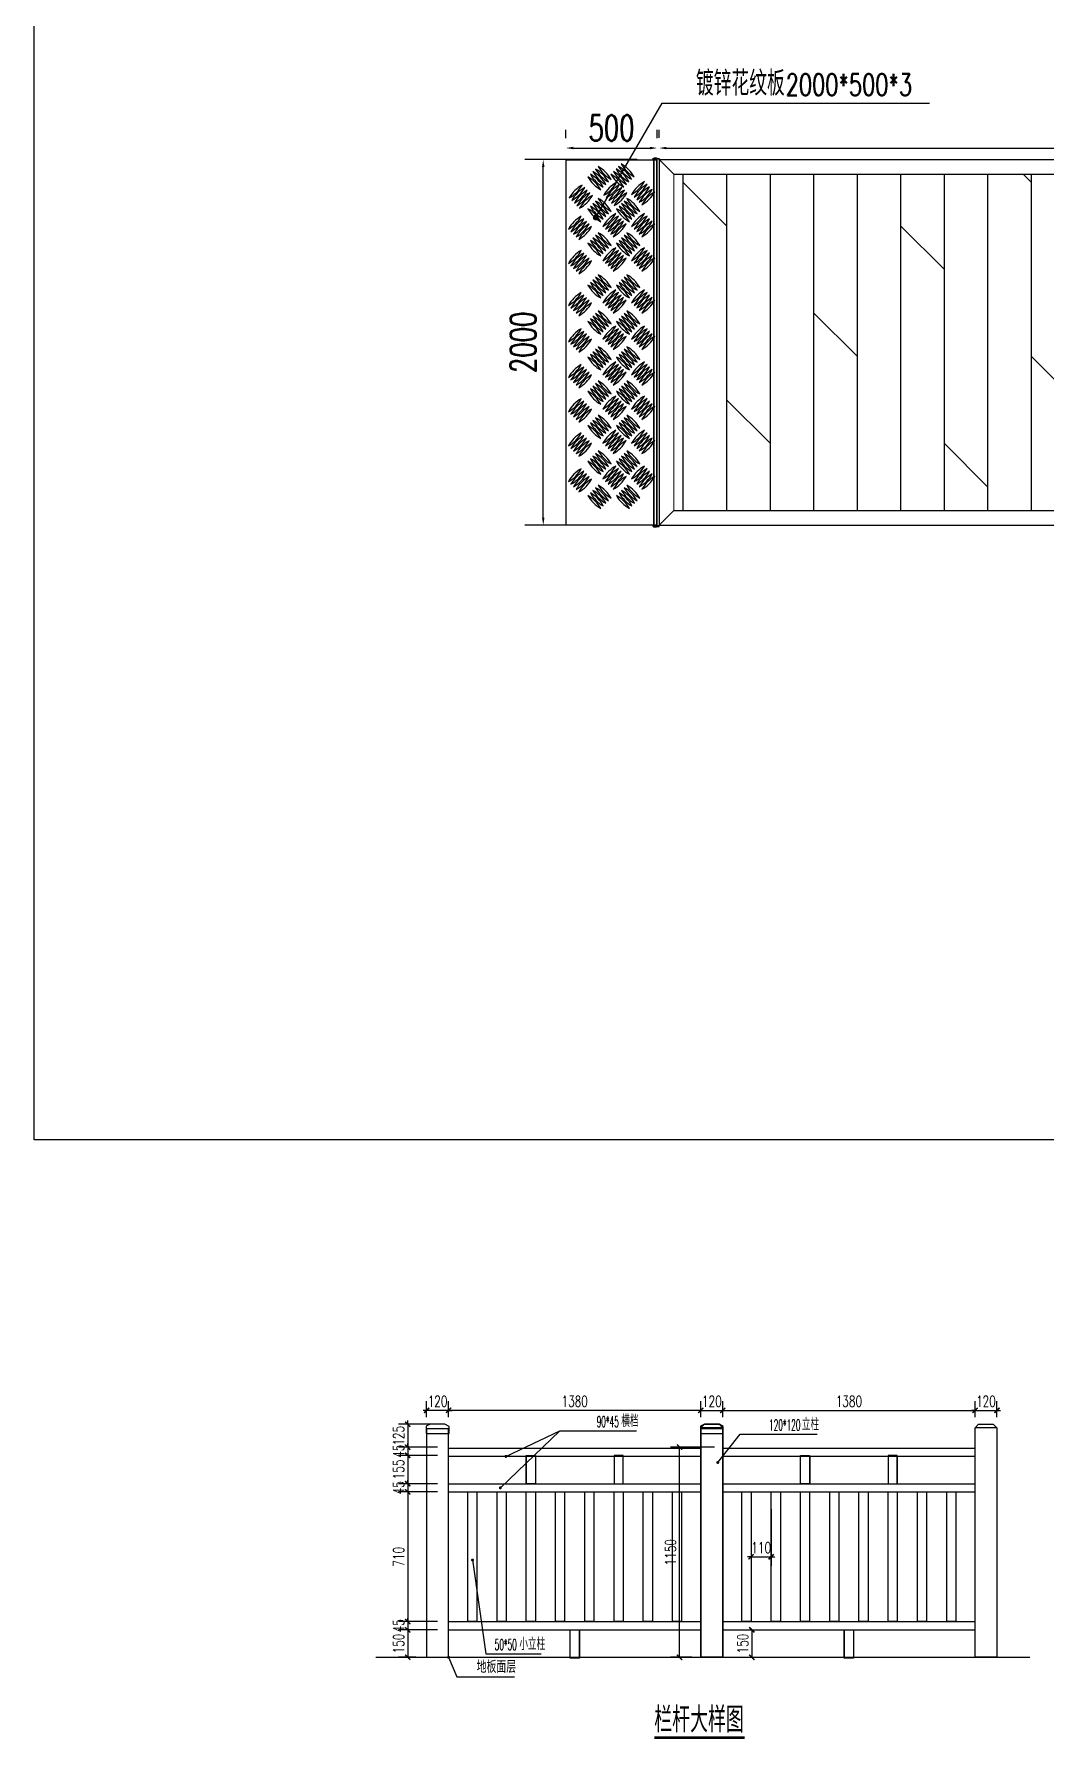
# Model space of a CAD drawing. Header units: millimetres. Extents: x -1003406 to 3312184, y 81337 to 716393.
# Drawn here: x 1114456 to 1119992, y 430591 to 439920 of the extents above; entities that cross this region are included whole.
import ezdxf

# ---------------------------------------------------------------- set-up
doc = ezdxf.new("R2010")
doc.units = ezdxf.units.MM
doc.header["$LTSCALE"] = 10
doc.linetypes.add('DASHED2', pattern=[0.375, 0.25, -0.125])
doc.layers.get('0').update_dxf_attribs({"linetype": 'CONTINUOUS'})
doc.layers.get('Defpoints').update_dxf_attribs({"linetype": 'CONTINUOUS'})
for name, color, linetype in [('DIM_LEAD', 3, 'CONTINUOUS'), ('DIM_SYMB', 3, 'CONTINUOUS'), ('PUB_DIM', 3, 'CONTINUOUS'), ('PUB_TEXT', 7, 'CONTINUOUS'), ('木地板', 32, 'CONTINUOUS'), ('栏杆', 4, 'CONTINUOUS'), ('铝架', 3, 'CONTINUOUS')]:
    doc.layers.add(name, color=color, linetype=linetype)
doc.styles.add('_TCH_DIM', font='SIMPLEX', dxfattribs={"bigfont": 'GBCBIG'})
doc.styles.add('_TCH_DIM_T3', font='SIMPLEX', dxfattribs={"width": 0.705882, "bigfont": 'GBCBIG'})
doc.styles.add('STANDARD_T3', font='simplex.shx', dxfattribs={"width": 0.7, "bigfont": 'gbcbig.shx'})
doc.styles.add('TSSD_Dimension', font='Tssdeng.shx', dxfattribs={"width": 0.7, "bigfont": 'hztxt.shx'})
doc.dimstyles.new('_T&20', dxfattribs={"dimtxt": 59.5, "dimasz": 20, "dimexe": 50, "dimexo": 60, "dimgap": 20, "dimtad": 1, "dimdec": 0, "dimzin": 0, "dimdsep": 46, "dimtxsty": '_TCH_DIM_T3', "dimblk": 'ARCHTICK', "dimcen": 0.09, "dimclrt": 7, "dimazin": 2, "dimtfac": 1, "dimtdec": 0, "dimtix": 1, "dimtmove": 2, "dimatfit": 3, "dimfxl": 1, "dimtolj": 1, "dimtzin": 0, "dimarcsym": 0})
doc.dimstyles.new('W&&40', dxfattribs={"dimtxt": 140, "dimasz": 40, "dimexe": 100, "dimexo": 120, "dimgap": 40, "dimtad": 1, "dimdec": 0, "dimzin": 0, "dimdsep": 46, "dimtxsty": 'STANDARD_T3', "dimcen": 0.09, "dimclrd": 1, "dimclre": 1, "dimclrt": 7, "dimazin": 2, "dimtfac": 1, "dimtdec": 0, "dimtix": 1, "dimtmove": 2, "dimatfit": 3, "dimfxl": 100, "dimtolj": 1, "dimtzin": 0, "dimarcsym": 0})

# ---------------------------------------------------------------- blocks, each defined once
blk = doc.blocks.new('*U24')
for centre, start, end in [((175.1, 0), 164.06078, 195.93922), ((-175.1, 0), 344.06078, 15.93922)]:
    blk.add_arc(centre, 182.1, start, end)
blk = doc.blocks.new('*U25')
at = {"color": 0, "linetype": 'ByBlock', "lineweight": -2}
for p in [(0, 0), (20, 0), (40, 0), (60, 0), (80, 0)]:
    blk.add_blockref('*U24', p, dxfattribs=at)
blk = doc.blocks.new('*U26')
for centre, start, end in [((175.1, 0), 164.06078, 195.93922), ((-175.1, 0), 344.06078, 15.93922)]:
    blk.add_arc(centre, 182.1, start, end)
blk = doc.blocks.new('*U27')
at = {"color": 0, "linetype": 'ByBlock', "lineweight": -2}
for p in [(0, 0), (20, 0), (40, 0), (60, 0), (80, 0)]:
    blk.add_blockref('*U26', p, dxfattribs=at)
blk = doc.blocks.new('*U28')
for centre, start, end in [((175.1, 0), 164.06078, 195.93922), ((-175.1, 0), 344.06078, 15.93922)]:
    blk.add_arc(centre, 182.1, start, end)
blk = doc.blocks.new('*U29')
at = {"color": 0, "linetype": 'ByBlock', "lineweight": -2}
for p in [(0, 0), (20, 0), (40, 0), (60, 0), (80, 0)]:
    blk.add_blockref('*U28', p, dxfattribs=at)
blk = doc.blocks.new('*U30')
for centre, start, end in [((175.1, 0), 164.06078, 195.93922), ((-175.1, 0), 344.06078, 15.93922)]:
    blk.add_arc(centre, 182.1, start, end)
blk = doc.blocks.new('*U31')
at = {"color": 0, "linetype": 'ByBlock', "lineweight": -2}
for p in [(0, 0), (20, 0), (40, 0), (60, 0), (80, 0)]:
    blk.add_blockref('*U30', p, dxfattribs=at)
blk = doc.blocks.new('*D128')
at = {"color": 1, "lineweight": -2, "transparency": 16777216}
for p, q in [((1117755.7, 439233.1), (1117141.9, 439233.1)), ((1117241.9, 437273.1), (1117241.9, 439193.1)), ((1117755.7, 437233.1), (1117141.9, 437233.1))]:
    blk.add_line(p, q, dxfattribs=at)
at = {"color": 1, "transparency": 16777216}
for points in [[(1117235.2, 439193.1), (1117248.6, 439193.1), (1117241.9, 439233.1)], [(1117235.2, 437273.1), (1117248.6, 437273.1), (1117241.9, 437233.1)]]:
    blk.add_solid(points, dxfattribs=at)
at = {"layer": 'Defpoints', "color": 0, "transparency": 16777216}
for p in [(1117241.9, 439233.1), (1117875.7, 439233.1), (1117875.7, 437233.1)]:
    blk.add_point(p, dxfattribs=at)
at = {"color": 7, "transparency": 16777216, "insert": (1117131.9, 438233.1), "char_height": 140, "attachment_point": 5, "rotation": 90, "style": 'STANDARD_T3'}
blk.add_mtext('\\A1;2000', dxfattribs=at)
blk = doc.blocks.new('*U33')
at = {"color": 8, "linetype": 'Continuous'}
for p, q in [((-1.3, 2.4), (-2.7, 1.2)), ((0, 1.9), (0, -1.9)), ((-1.3, -2.4), (-2.7, -1.2))]:
    blk.add_line(p, q, dxfattribs=at)
at = {"color": 7, "linetype": 'Continuous'}
for p, q in [((24, 1.9), (0, 1.9)), ((0, 0), (25.6, 0)), ((24, 1.9), (24, 0)), ((25.6, -1.9), (25.6, 0)), ((0, -1.9), (25.6, -1.9))]:
    blk.add_line(p, q, dxfattribs=at)
for centre, radius, start, end in [((-4.1, 0), 3.7, 41.31782, 318.68218), ((-4.1, 0), 1.85, 41.31782, 318.68218), ((0, 3.6), 3.59, 221.31782, 270), ((0, -3.6), 3.59, 90, 138.68218), ((0, 3.6), 1.74, 221.31782, 270), ((0, -3.6), 1.74, 90, 138.68218)]:
    blk.add_arc(centre, radius, start, end, dxfattribs=at)
blk = doc.blocks.new('*D88')
at = {"color": 1, "lineweight": -2, "transparency": 16777216}
for p, q in [((1117365.7, 439350.1), (1117365.7, 439396.4)), ((1117865.7, 439350.1), (1117865.7, 439396.4)), ((1117405.7, 439296.4), (1117825.7, 439296.4))]:
    blk.add_line(p, q, dxfattribs=at)
at = {"color": 1, "transparency": 16777216}
for points in [[(1117405.7, 439303.1), (1117405.7, 439289.7), (1117365.7, 439296.4)], [(1117825.7, 439303.1), (1117825.7, 439289.7), (1117865.7, 439296.4)]]:
    blk.add_solid(points, dxfattribs=at)
at = {"layer": 'Defpoints', "color": 0, "transparency": 16777216}
for p in [(1117365.7, 439230.1), (1117865.7, 439296.4), (1117865.7, 439230.1)]:
    blk.add_point(p, dxfattribs=at)
at = {"color": 7, "transparency": 16777216, "insert": (1117615.7, 439406.4), "char_height": 140, "attachment_point": 5, "style": 'STANDARD_T3'}
blk.add_mtext('\\A1;500', dxfattribs=at)
blk = doc.blocks.new('*D124')
at = {"color": 1, "lineweight": -2, "transparency": 16777216}
for p, q in [((1117875.7, 439353.1), (1117875.7, 439396.4)), ((1123875.7, 439353.1), (1123875.7, 439396.4)), ((1117915.7, 439296.4), (1123835.7, 439296.4))]:
    blk.add_line(p, q, dxfattribs=at)
at = {"color": 1, "transparency": 16777216}
for points in [[(1117915.7, 439303.1), (1117915.7, 439289.7), (1117875.7, 439296.4)], [(1123835.7, 439303.1), (1123835.7, 439289.7), (1123875.7, 439296.4)]]:
    blk.add_solid(points, dxfattribs=at)
at = {"layer": 'Defpoints', "color": 0, "transparency": 16777216}
for p in [(1117875.7, 439233.1), (1123875.7, 439296.4), (1123875.7, 439233.1)]:
    blk.add_point(p, dxfattribs=at)
at = {"color": 7, "transparency": 16777216, "insert": (1120875.7, 439406.4), "char_height": 140, "attachment_point": 5, "style": 'STANDARD_T3'}
blk.add_mtext('\\A1;6000', dxfattribs=at)
blk = doc.blocks.new('_ArchTick')
at = {"color": 0, "const_width": 0.4}
blk.add_lwpolyline([(-0.71, -0.71), (0.71, 0.71)], dxfattribs=at)
blk = doc.blocks.new('*D153')
at = {"layer": 'Defpoints', "color": 0, "transparency": 16777216}
for p in [(1118224.1, 431187.1), (1118214.1, 431037.1), (1118383.4, 431037.1)]:
    blk.add_point(p, dxfattribs=at)
at = {"layer": '铝架', "color": 0, "lineweight": -2, "transparency": 16777216}
for p, q in [((1118284.1, 431187.1), (1118433.4, 431187.1)), ((1118383.4, 431187.1), (1118383.4, 431037.1)), ((1118274.1, 431037.1), (1118433.4, 431037.1))]:
    blk.add_line(p, q, dxfattribs=at)
at = {"layer": '铝架', "color": 0, "lineweight": -2, "transparency": 16777216, "xscale": 20, "yscale": 20, "zscale": 20}
for p, rotation in [((1118383.4, 431187.1), 90), ((1118383.4, 431037.1), 270)]:
    blk.add_blockref('_ArchTick', p, dxfattribs=dict(at, rotation=rotation))
at = {"layer": '铝架', "color": 7, "transparency": 16777216, "insert": (1118333.7, 431112.1), "char_height": 59.5, "attachment_point": 5, "rotation": 90, "style": '_TCH_DIM_T3'}
blk.add_mtext('\\A1;150', dxfattribs=at)
blk = doc.blocks.new('*D139')
at = {"layer": 'Defpoints', "color": 0, "linetype": 'Continuous', "transparency": 16777216}
for p in [(1117987.6, 432187.1), (1118239.1, 432187.1), (1118114.1, 431037.1)]:
    blk.add_point(p, dxfattribs=at)
at = {"layer": 'PUB_DIM', "color": 0, "linetype": 'Continuous', "lineweight": -2, "transparency": 16777216}
for p, q in [((1118179.1, 432187.1), (1117937.6, 432187.1)), ((1117987.6, 431037.1), (1117987.6, 432187.1)), ((1118054.1, 431037.1), (1117937.6, 431037.1))]:
    blk.add_line(p, q, dxfattribs=at)
at = {"layer": 'PUB_DIM', "color": 0, "linetype": 'Continuous', "lineweight": -2, "transparency": 16777216, "xscale": 20, "yscale": 20, "zscale": 20}
for p, rotation in [((1117987.6, 432187.1), 90), ((1117987.6, 431037.1), 270)]:
    blk.add_blockref('_ArchTick', p, dxfattribs=dict(at, rotation=rotation))
at = {"layer": 'PUB_DIM', "color": 7, "linetype": 'Continuous', "transparency": 16777216, "insert": (1117937.9, 431612.1), "char_height": 59.5, "attachment_point": 5, "rotation": 90, "style": '_TCH_DIM_T3'}
blk.add_mtext('\\A1;1150', dxfattribs=at)
blk = doc.blocks.new('*D140')
at = {"layer": 'Defpoints', "color": 0, "transparency": 16777216}
for p in [(1118379.1, 431907.1), (1118489.1, 431907.1), (1118489.1, 431587.1)]:
    blk.add_point(p, dxfattribs=at)
at = {"layer": '铝架', "color": 0, "lineweight": -2, "transparency": 16777216}
for p, q in [((1118379.1, 431847.1), (1118379.1, 431537.1)), ((1118489.1, 431847.1), (1118489.1, 431537.1)), ((1118379.1, 431587.1), (1118359.1, 431587.1)), ((1118379.1, 431587.1), (1118489.1, 431587.1)), ((1118489.1, 431587.1), (1118509.1, 431587.1))]:
    blk.add_line(p, q, dxfattribs=at)
at = {"layer": '铝架', "color": 0, "lineweight": -2, "transparency": 16777216, "xscale": 20, "yscale": 20, "zscale": 20}
blk.add_blockref('_ArchTick', (1118379.1, 431587.1), dxfattribs=at)
at = {"layer": '铝架', "color": 0, "lineweight": -2, "transparency": 16777216, "xscale": 20, "yscale": 20, "zscale": 20, "rotation": 180}
blk.add_blockref('_ArchTick', (1118489.1, 431587.1), dxfattribs=at)
at = {"layer": '铝架', "color": 7, "transparency": 16777216, "insert": (1118434.1, 431636.9), "char_height": 59.5, "attachment_point": 5, "style": '_TCH_DIM_T3'}
blk.add_mtext('\\A1;110', dxfattribs=at)
blk = doc.blocks.new('*D141')
at = {"layer": 'Defpoints', "color": 0, "transparency": 16777216}
for p in [(1118224.1, 432388.4), (1118104.1, 432292.1), (1118224.1, 432292.1)]:
    blk.add_point(p, dxfattribs=at)
at = {"layer": 'PUB_DIM', "color": 0, "lineweight": -2, "transparency": 16777216}
for p, q in [((1118104.1, 432352.1), (1118104.1, 432438.4)), ((1118224.1, 432352.1), (1118224.1, 432438.4)), ((1118104.1, 432388.4), (1118084.1, 432388.4)), ((1118104.1, 432388.4), (1118224.1, 432388.4)), ((1118224.1, 432388.4), (1118244.1, 432388.4))]:
    blk.add_line(p, q, dxfattribs=at)
at = {"layer": 'PUB_DIM', "color": 0, "lineweight": -2, "transparency": 16777216, "xscale": 20, "yscale": 20, "zscale": 20}
blk.add_blockref('_ArchTick', (1118104.1, 432388.4), dxfattribs=at)
at = {"layer": 'PUB_DIM', "color": 0, "lineweight": -2, "transparency": 16777216, "xscale": 20, "yscale": 20, "zscale": 20, "rotation": 180}
blk.add_blockref('_ArchTick', (1118224.1, 432388.4), dxfattribs=at)
at = {"layer": 'PUB_DIM', "color": 7, "transparency": 16777216, "insert": (1118164.1, 432438.1), "char_height": 59.5, "attachment_point": 5, "style": '_TCH_DIM_T3'}
blk.add_mtext('\\A1;120', dxfattribs=at)
blk = doc.blocks.new('*D142')
at = {"layer": 'Defpoints', "color": 0, "transparency": 16777216}
for p in [(1119604.1, 432388.4), (1118224.1, 432292.1), (1119604.1, 432292.1)]:
    blk.add_point(p, dxfattribs=at)
at = {"layer": 'PUB_DIM', "color": 0, "lineweight": -2, "transparency": 16777216}
for p, q in [((1118224.1, 432352.1), (1118224.1, 432438.4)), ((1119604.1, 432352.1), (1119604.1, 432438.4)), ((1118224.1, 432388.4), (1119604.1, 432388.4))]:
    blk.add_line(p, q, dxfattribs=at)
at = {"layer": 'PUB_DIM', "color": 0, "lineweight": -2, "transparency": 16777216, "xscale": 20, "yscale": 20, "zscale": 20, "rotation": 180}
blk.add_blockref('_ArchTick', (1118224.1, 432388.4), dxfattribs=at)
at = {"layer": 'PUB_DIM', "color": 0, "lineweight": -2, "transparency": 16777216, "xscale": 20, "yscale": 20, "zscale": 20}
blk.add_blockref('_ArchTick', (1119604.1, 432388.4), dxfattribs=at)
at = {"layer": 'PUB_DIM', "color": 7, "transparency": 16777216, "insert": (1118914.1, 432438.1), "char_height": 59.5, "attachment_point": 5, "style": '_TCH_DIM_T3'}
blk.add_mtext('\\A1;1380', dxfattribs=at)
blk = doc.blocks.new('*D143')
at = {"layer": 'Defpoints', "color": 0, "transparency": 16777216}
for p in [(1119724.1, 432388.4), (1119604.1, 432292.1), (1119724.1, 432292.1)]:
    blk.add_point(p, dxfattribs=at)
at = {"layer": 'PUB_DIM', "color": 0, "lineweight": -2, "transparency": 16777216}
for p, q in [((1119604.1, 432352.1), (1119604.1, 432438.4)), ((1119724.1, 432352.1), (1119724.1, 432438.4)), ((1119604.1, 432388.4), (1119584.1, 432388.4)), ((1119604.1, 432388.4), (1119724.1, 432388.4)), ((1119724.1, 432388.4), (1119744.1, 432388.4))]:
    blk.add_line(p, q, dxfattribs=at)
at = {"layer": 'PUB_DIM', "color": 0, "lineweight": -2, "transparency": 16777216, "xscale": 20, "yscale": 20, "zscale": 20}
blk.add_blockref('_ArchTick', (1119604.1, 432388.4), dxfattribs=at)
at = {"layer": 'PUB_DIM', "color": 0, "lineweight": -2, "transparency": 16777216, "xscale": 20, "yscale": 20, "zscale": 20, "rotation": 180}
blk.add_blockref('_ArchTick', (1119724.1, 432388.4), dxfattribs=at)
at = {"layer": 'PUB_DIM', "color": 7, "transparency": 16777216, "insert": (1119664.1, 432438.1), "char_height": 59.5, "attachment_point": 5, "style": '_TCH_DIM_T3'}
blk.add_mtext('\\A1;120', dxfattribs=at)
blk = doc.blocks.new('栏杆大样')
at = {"color": 0}
blk.add_lwpolyline([(-62.5, 1225.2), (62.5, 1225.2), (62.5, 1263.1), (40, 1275.2), (-40, 1275.2), (-40, 1275.2), (-62.5, 1264.1)], close=True, dxfattribs=at)
at = {"layer": '栏杆'}
blk.add_line((1560, 1255), (1440, 1255), dxfattribs=at)
for points in [[(-60, 0), (60, 0), (60, 1250), (60, 1250), (40, 1250), (-40, 1250), (-60, 1249.9), (-60, 1249.9)], [(1560, 0), (1440, 0), (1440, 1255), (1440, 1255), (1460, 1275), (1540, 1275), (1560, 1255), (1560, 1255)], [(485.5, 1100), (535.5, 1100), (535.5, 950), (485.5, 950)], [(1015.5, 1100), (965.5, 1100), (965.5, 950), (1015.5, 950)], [(165, 905), (215, 905), (215, 195), (165, 195)], [(325, 905), (375, 905), (375, 195), (325, 195)], [(485, 905), (535, 905), (535, 195), (485, 195)], [(645, 905), (695, 905), (695, 195), (645, 195)], [(805, 905), (855, 905), (855, 195), (805, 195)], [(965, 905), (1015, 905), (1015, 195), (965, 195)], [(1125, 905), (1175, 905), (1175, 195), (1125, 195)], [(1285, 905), (1335, 905), (1335, 195), (1285, 195)], [(725.5, 150), (775.5, 150), (775.5, -5), (725.5, -5)]]:
    blk.add_lwpolyline(points, close=True, dxfattribs=at)
at = {"layer": '栏杆', "linetype": 'ByBlock'}
for points in [[(60, 1145), (1440, 1145)], [(60, 1100), (1440, 1100)], [(60, 950), (1440, 950)], [(60, 905), (1440, 905)], [(60, 195), (1440, 195)], [(60, 150), (1440, 150)]]:
    blk.add_lwpolyline(points, dxfattribs=at)
blk = doc.blocks.new('*D144')
at = {"layer": 'Defpoints', "color": 0, "transparency": 16777216}
for p in [(1116724.1, 432388.4), (1116724.1, 432292.1), (1118104.1, 432292.1)]:
    blk.add_point(p, dxfattribs=at)
at = {"layer": 'PUB_DIM', "color": 0, "lineweight": -2, "transparency": 16777216}
for p, q in [((1116724.1, 432352.1), (1116724.1, 432438.4)), ((1118104.1, 432352.1), (1118104.1, 432438.4)), ((1118104.1, 432388.4), (1116724.1, 432388.4))]:
    blk.add_line(p, q, dxfattribs=at)
at = {"layer": 'PUB_DIM', "color": 0, "lineweight": -2, "transparency": 16777216, "xscale": 20, "yscale": 20, "zscale": 20, "rotation": 180}
blk.add_blockref('_ArchTick', (1116724.1, 432388.4), dxfattribs=at)
at = {"layer": 'PUB_DIM', "color": 0, "lineweight": -2, "transparency": 16777216, "xscale": 20, "yscale": 20, "zscale": 20}
blk.add_blockref('_ArchTick', (1118104.1, 432388.4), dxfattribs=at)
at = {"layer": 'PUB_DIM', "color": 7, "transparency": 16777216, "insert": (1117414.1, 432438.1), "char_height": 59.5, "attachment_point": 5, "style": '_TCH_DIM_T3'}
blk.add_mtext('\\A1;1380', dxfattribs=at)
blk = doc.blocks.new('*D145')
at = {"layer": 'Defpoints', "color": 0, "transparency": 16777216}
for p in [(1116604.1, 432388.4), (1116604.1, 432292.1), (1116724.1, 432292.1)]:
    blk.add_point(p, dxfattribs=at)
at = {"layer": 'PUB_DIM', "color": 0, "lineweight": -2, "transparency": 16777216}
for p, q in [((1116604.1, 432352.1), (1116604.1, 432438.4)), ((1116724.1, 432352.1), (1116724.1, 432438.4)), ((1116604.1, 432388.4), (1116584.1, 432388.4)), ((1116724.1, 432388.4), (1116604.1, 432388.4)), ((1116724.1, 432388.4), (1116744.1, 432388.4))]:
    blk.add_line(p, q, dxfattribs=at)
at = {"layer": 'PUB_DIM', "color": 0, "lineweight": -2, "transparency": 16777216, "xscale": 20, "yscale": 20, "zscale": 20}
blk.add_blockref('_ArchTick', (1116604.1, 432388.4), dxfattribs=at)
at = {"layer": 'PUB_DIM', "color": 0, "lineweight": -2, "transparency": 16777216, "xscale": 20, "yscale": 20, "zscale": 20, "rotation": 180}
blk.add_blockref('_ArchTick', (1116724.1, 432388.4), dxfattribs=at)
at = {"layer": 'PUB_DIM', "color": 7, "transparency": 16777216, "insert": (1116664.1, 432438.1), "char_height": 59.5, "attachment_point": 5, "style": '_TCH_DIM_T3'}
blk.add_mtext('\\A1;120', dxfattribs=at)
blk = doc.blocks.new('*D146')
at = {"layer": 'Defpoints', "color": 0, "linetype": 'Continuous', "transparency": 16777216}
for p in [(1116704.1, 432312.1), (1116500.4, 432187.1), (1116724.1, 432187.1)]:
    blk.add_point(p, dxfattribs=at)
at = {"layer": 'PUB_DIM', "color": 0, "linetype": 'Continuous', "lineweight": -2, "transparency": 16777216}
for p, q in [((1116500.4, 432312.1), (1116500.4, 432332.1)), ((1116644.1, 432312.1), (1116450.4, 432312.1)), ((1116500.4, 432312.1), (1116500.4, 432187.1)), ((1116664.1, 432187.1), (1116450.4, 432187.1)), ((1116500.4, 432187.1), (1116500.4, 432167.1))]:
    blk.add_line(p, q, dxfattribs=at)
at = {"layer": 'PUB_DIM', "color": 0, "linetype": 'Continuous', "lineweight": -2, "transparency": 16777216, "xscale": 20, "yscale": 20, "zscale": 20}
for p, rotation in [((1116500.4, 432312.1), 270), ((1116500.4, 432187.1), 90)]:
    blk.add_blockref('_ArchTick', p, dxfattribs=dict(at, rotation=rotation))
at = {"layer": 'PUB_DIM', "color": 7, "linetype": 'Continuous', "transparency": 16777216, "insert": (1116450.7, 432249.6), "char_height": 59.5, "attachment_point": 5, "rotation": 90, "style": '_TCH_DIM_T3'}
blk.add_mtext('\\A1;125', dxfattribs=at)
blk = doc.blocks.new('*D147')
at = {"layer": 'Defpoints', "color": 0, "linetype": 'Continuous', "transparency": 16777216}
for p in [(1116500.4, 432142.1), (1116724.1, 432187.1), (1116724.1, 432142.1)]:
    blk.add_point(p, dxfattribs=at)
at = {"layer": 'PUB_DIM', "color": 0, "linetype": 'Continuous', "lineweight": -2, "transparency": 16777216}
for p, q in [((1116664.1, 432187.1), (1116450.4, 432187.1)), ((1116664.1, 432142.1), (1116450.4, 432142.1)), ((1116500.4, 432187.1), (1116500.4, 432207.1)), ((1116500.4, 432187.1), (1116500.4, 432142.1)), ((1116500.4, 432142.1), (1116500.4, 432122.1))]:
    blk.add_line(p, q, dxfattribs=at)
at = {"layer": 'PUB_DIM', "color": 0, "linetype": 'Continuous', "lineweight": -2, "transparency": 16777216, "xscale": 20, "yscale": 20, "zscale": 20}
for p, rotation in [((1116500.4, 432187.1), 270), ((1116500.4, 432142.1), 90)]:
    blk.add_blockref('_ArchTick', p, dxfattribs=dict(at, rotation=rotation))
at = {"layer": 'PUB_DIM', "color": 7, "linetype": 'Continuous', "transparency": 16777216, "insert": (1116450.7, 432164.6), "char_height": 59.5, "attachment_point": 5, "rotation": 90, "style": '_TCH_DIM_T3'}
blk.add_mtext('\\A1;45', dxfattribs=at)
blk = doc.blocks.new('*D148')
at = {"layer": 'Defpoints', "color": 0, "linetype": 'Continuous', "transparency": 16777216}
for p in [(1116724.1, 432142.1), (1116500.4, 431987.1), (1116724.1, 431987.1)]:
    blk.add_point(p, dxfattribs=at)
at = {"layer": 'PUB_DIM', "color": 0, "linetype": 'Continuous', "lineweight": -2, "transparency": 16777216}
for p, q in [((1116664.1, 432142.1), (1116450.4, 432142.1)), ((1116500.4, 432142.1), (1116500.4, 431987.1)), ((1116664.1, 431987.1), (1116450.4, 431987.1))]:
    blk.add_line(p, q, dxfattribs=at)
at = {"layer": 'PUB_DIM', "color": 0, "linetype": 'Continuous', "lineweight": -2, "transparency": 16777216, "xscale": 20, "yscale": 20, "zscale": 20}
for p, rotation in [((1116500.4, 432142.1), 90), ((1116500.4, 431987.1), 270)]:
    blk.add_blockref('_ArchTick', p, dxfattribs=dict(at, rotation=rotation))
at = {"layer": 'PUB_DIM', "color": 7, "linetype": 'Continuous', "transparency": 16777216, "insert": (1116450.7, 432064.6), "char_height": 59.5, "attachment_point": 5, "rotation": 90, "style": '_TCH_DIM_T3'}
blk.add_mtext('\\A1;155', dxfattribs=at)
blk = doc.blocks.new('*D149')
at = {"layer": 'Defpoints', "color": 0, "linetype": 'Continuous', "transparency": 16777216}
for p in [(1116724.1, 431987.1), (1116500.4, 431942.1), (1116724.1, 431942.1)]:
    blk.add_point(p, dxfattribs=at)
at = {"layer": 'PUB_DIM', "color": 0, "linetype": 'Continuous', "lineweight": -2, "transparency": 16777216}
for p, q in [((1116664.1, 431987.1), (1116450.4, 431987.1)), ((1116500.4, 431987.1), (1116500.4, 432007.1)), ((1116500.4, 431987.1), (1116500.4, 431942.1)), ((1116664.1, 431942.1), (1116450.4, 431942.1)), ((1116500.4, 431942.1), (1116500.4, 431922.1))]:
    blk.add_line(p, q, dxfattribs=at)
at = {"layer": 'PUB_DIM', "color": 0, "linetype": 'Continuous', "lineweight": -2, "transparency": 16777216, "xscale": 20, "yscale": 20, "zscale": 20}
for p, rotation in [((1116500.4, 431987.1), 270), ((1116500.4, 431942.1), 90)]:
    blk.add_blockref('_ArchTick', p, dxfattribs=dict(at, rotation=rotation))
at = {"layer": 'PUB_DIM', "color": 7, "linetype": 'Continuous', "transparency": 16777216, "insert": (1116450.7, 431964.6), "char_height": 59.5, "attachment_point": 5, "rotation": 90, "style": '_TCH_DIM_T3'}
blk.add_mtext('\\A1;45', dxfattribs=at)
blk = doc.blocks.new('*D150')
at = {"layer": 'Defpoints', "color": 0, "linetype": 'Continuous', "transparency": 16777216}
for p in [(1116724.1, 431942.1), (1116500.4, 431232.1), (1116724.1, 431232.1)]:
    blk.add_point(p, dxfattribs=at)
at = {"layer": 'PUB_DIM', "color": 0, "linetype": 'Continuous', "lineweight": -2, "transparency": 16777216}
for p, q in [((1116664.1, 431942.1), (1116450.4, 431942.1)), ((1116500.4, 431942.1), (1116500.4, 431232.1)), ((1116664.1, 431232.1), (1116450.4, 431232.1))]:
    blk.add_line(p, q, dxfattribs=at)
at = {"layer": 'PUB_DIM', "color": 0, "linetype": 'Continuous', "lineweight": -2, "transparency": 16777216, "xscale": 20, "yscale": 20, "zscale": 20}
for p, rotation in [((1116500.4, 431942.1), 90), ((1116500.4, 431232.1), 270)]:
    blk.add_blockref('_ArchTick', p, dxfattribs=dict(at, rotation=rotation))
at = {"layer": 'PUB_DIM', "color": 7, "linetype": 'Continuous', "transparency": 16777216, "insert": (1116450.7, 431587.1), "char_height": 59.5, "attachment_point": 5, "rotation": 90, "style": '_TCH_DIM_T3'}
blk.add_mtext('\\A1;710', dxfattribs=at)
blk = doc.blocks.new('*D151')
at = {"layer": 'Defpoints', "color": 0, "linetype": 'Continuous', "transparency": 16777216}
for p in [(1116724.1, 431232.1), (1116500.4, 431187.1), (1116724.1, 431187.1)]:
    blk.add_point(p, dxfattribs=at)
at = {"layer": 'PUB_DIM', "color": 0, "linetype": 'Continuous', "lineweight": -2, "transparency": 16777216}
for p, q in [((1116664.1, 431232.1), (1116450.4, 431232.1)), ((1116500.4, 431232.1), (1116500.4, 431252.1)), ((1116500.4, 431232.1), (1116500.4, 431187.1)), ((1116664.1, 431187.1), (1116450.4, 431187.1)), ((1116500.4, 431187.1), (1116500.4, 431167.1))]:
    blk.add_line(p, q, dxfattribs=at)
at = {"layer": 'PUB_DIM', "color": 0, "linetype": 'Continuous', "lineweight": -2, "transparency": 16777216, "xscale": 20, "yscale": 20, "zscale": 20}
for p, rotation in [((1116500.4, 431232.1), 270), ((1116500.4, 431187.1), 90)]:
    blk.add_blockref('_ArchTick', p, dxfattribs=dict(at, rotation=rotation))
at = {"layer": 'PUB_DIM', "color": 7, "linetype": 'Continuous', "transparency": 16777216, "insert": (1116450.7, 431209.6), "char_height": 59.5, "attachment_point": 5, "rotation": 90, "style": '_TCH_DIM_T3'}
blk.add_mtext('\\A1;45', dxfattribs=at)
blk = doc.blocks.new('*D152')
at = {"layer": 'Defpoints', "color": 0, "linetype": 'Continuous', "transparency": 16777216}
for p in [(1116724.1, 431187.1), (1116500.4, 431037.1), (1116604.1, 431037.1)]:
    blk.add_point(p, dxfattribs=at)
at = {"layer": 'PUB_DIM', "color": 0, "linetype": 'Continuous', "lineweight": -2, "transparency": 16777216}
for p, q in [((1116664.1, 431187.1), (1116450.4, 431187.1)), ((1116500.4, 431187.1), (1116500.4, 431037.1)), ((1116544.1, 431037.1), (1116450.4, 431037.1))]:
    blk.add_line(p, q, dxfattribs=at)
at = {"layer": 'PUB_DIM', "color": 0, "linetype": 'Continuous', "lineweight": -2, "transparency": 16777216, "xscale": 20, "yscale": 20, "zscale": 20}
for p, rotation in [((1116500.4, 431187.1), 90), ((1116500.4, 431037.1), 270)]:
    blk.add_blockref('_ArchTick', p, dxfattribs=dict(at, rotation=rotation))
at = {"layer": 'PUB_DIM', "color": 7, "linetype": 'Continuous', "transparency": 16777216, "insert": (1116450.7, 431112.1), "char_height": 59.5, "attachment_point": 5, "rotation": 90, "style": '_TCH_DIM_T3'}
blk.add_mtext('\\A1;150', dxfattribs=at)

msp = doc.modelspace()

# ---------------------------------------------------------------- hatches: boundary and pattern name
at = {"layer": '木地板', "ltscale": 500}
h = msp.add_hatch(dxfattribs=at)
h.set_pattern_fill('DOLMIT', color=256, scale=300, angle=90, style=0)
h.set_pattern_definition([(90, (943940.26, 330285.42), (-238.12262, 1e-14), []), (135, (943940.26, 330285.4), (-476.245, -476.245), [336.7564, -673.512])])
h.paths.add_polyline_path([(1123795.7, 437313.1), (1123795.7, 439153.1), (1117955.7, 439153.1), (1117955.7, 437313.1)])

# ---------------------------------------------------------------- linework, layer by layer
at = {"color": 3}
for p, q in [((1117875.7, 439233.1), (1123875.7, 439233.1)), ((1117875.7, 439233.1), (1117875.7, 437233.1)), ((1117875.7, 439233.1), (1117955.7, 439153.1)), ((1117955.7, 439153.1), (1123795.7, 439153.1)), ((1117875.7, 437233.1), (1117955.7, 437313.1)), ((1117955.7, 437313.1), (1123795.7, 437313.1)), ((1117875.7, 437233.1), (1123875.7, 437233.1))]:
    msp.add_line(p, q, dxfattribs=at)
at = {"color": 3, "lineweight": 5}
msp.add_line((1117955.7, 439153.1), (1117955.7, 437313.1), dxfattribs=at)
at = {"color": 2}
msp.add_lwpolyline([(1114456.5, 449200.6), (1134017, 449200.6), (1134017, 433868.1), (1114456.5, 433868.1)], close=True, dxfattribs=at)
msp.add_lwpolyline([(1117365.7, 437235.1), (1117865.7, 437235.1), (1117865.7, 439230.1), (1117365.7, 439230.1)], close=True)
at = {"linetype": 'DASHED2'}
msp.add_lwpolyline([(1117845.7, 437233.1), (1117865.7, 437233.1), (1117865.7, 439232.1), (1117845.7, 439232.1)], close=True, dxfattribs=at)
at = {"color": 4}
msp.add_lwpolyline([(1117861.7, 439242.1), (1117861.7, 437221.6), (1117849.7, 437221.6), (1117849.7, 439242.1)], close=True, dxfattribs=at)
at = {"layer": 'DIM_LEAD'}
for p, q in [((1117529.2, 438916.2), (1117891.7, 439541.2)), ((1117891.7, 439541.2), (1119354.7, 439541.2)), ((1117007.3, 431964.4), (1117332.1, 432275.8)), ((1117007.3, 431964.4), (1117332.1, 432275.8)), ((1117007.3, 431964.4), (1117332.1, 432275.8)), ((1117037.4, 432136.4), (1117332.1, 432275.8)), ((1117332.1, 432275.8), (1117752.4, 432275.8)), ((1118196.8, 432103.1), (1118320.1, 432257.6)), ((1118196.8, 432103.1), (1118320.1, 432257.6)), ((1118196.8, 432103.1), (1118320.1, 432257.6)), ((1118320.1, 432257.6), (1118740.3, 432257.6)), ((1116854.8, 431569.7), (1116927.6, 431055.7)), ((1116854.8, 431569.7), (1116927.6, 431055.7)), ((1116854.8, 431569.7), (1116927.6, 431055.7)), ((1116927.6, 431055.7), (1117230.5, 431055.7))]:
    msp.add_line(p, q, dxfattribs=at)
at = {"layer": 'DIM_LEAD', "color": 0}
for p, q in [((1116724.1, 431037.1), (1116769.2, 430930.9)), ((1116769.2, 430930.9), (1117085.5, 430930.9))]:
    msp.add_line(p, q, dxfattribs=at)
at = {"layer": 'DIM_LEAD'}
for points, const_width in [([(1117525.2, 438909.3, 1), (1117533.2, 438923.1, 1)], 16), ([(1117033.7, 432134.7, 1), (1117041, 432138.1, 1)], 8), ([(1118194.3, 432100, 1), (1118199.3, 432106.2, 1)], 8), ([(1118194.3, 432100, 1), (1118199.3, 432106.2, 1)], 8), ([(1118194.3, 432100, 1), (1118199.3, 432106.2, 1)], 8), ([(1117004.4, 431961.6, 1), (1117010.2, 431967.1, 1)], 8), ([(1117004.4, 431961.6, 1), (1117010.2, 431967.1, 1)], 8), ([(1117004.4, 431961.6, 1), (1117010.2, 431967.1, 1)], 8), ([(1116854.3, 431573.7, 1), (1116855.4, 431565.8, 1)], 8), ([(1116854.3, 431573.7, 1), (1116855.4, 431565.8, 1)], 8), ([(1116854.3, 431573.7, 1), (1116855.4, 431565.8, 1)], 8)]:
    msp.add_lwpolyline(points, format="xyb", close=True, dxfattribs=dict(at, const_width=const_width))
at = {"layer": 'DIM_LEAD', "color": 0, "const_width": 8}
msp.add_lwpolyline([(1116722.5, 431040.8, 1), (1116725.6, 431033.4, 1)], format="xyb", close=True, dxfattribs=at)
at = {"layer": 'DIM_SYMB', "const_width": 14}
msp.add_lwpolyline([(1117849.3, 430597.5), (1118344.1, 430597.5)], dxfattribs=at)
at = {"layer": '木地板', "ltscale": 500}
msp.add_line((1116326.6, 431037.1), (1119904.4, 431037.1), dxfattribs=at)
at = {"layer": '栏杆'}
for points in [[(1118104.1, 431037.1), (1118224.1, 431037.1), (1118224.1, 432292.1), (1118224.1, 432292.1), (1118204.1, 432312.1), (1118124.1, 432312.1), (1118104.1, 432292.1), (1118104.1, 432292.1)], [(1119724.1, 431037.1), (1119604.1, 431037.1), (1119604.1, 432292.1), (1119604.1, 432292.1), (1119624.1, 432312.1), (1119704.1, 432312.1), (1119724.1, 432292.1), (1119724.1, 432292.1)], [(1117149.1, 432142.1), (1117199.1, 432142.1), (1117199.1, 431987.1), (1117149.1, 431987.1)], [(1117679.1, 432142.1), (1117629.1, 432142.1), (1117629.1, 431987.1), (1117679.1, 431987.1)], [(1118649.1, 432142.1), (1118699.1, 432142.1), (1118699.1, 431987.1), (1118649.1, 431987.1)], [(1119179.1, 432142.1), (1119129.1, 432142.1), (1119129.1, 431987.1), (1119179.1, 431987.1)], [(1117389.1, 431187.1), (1117439.1, 431187.1), (1117439.1, 431032.1), (1117389.1, 431032.1)], [(1118889.1, 431187.1), (1118939.1, 431187.1), (1118939.1, 431032.1), (1118889.1, 431032.1)]]:
    msp.add_lwpolyline(points, close=True, dxfattribs=at)
at = {"layer": '栏杆', "linetype": 'ByBlock'}
msp.add_lwpolyline([(1118224.1, 431187.1), (1119604.1, 431187.1)], dxfattribs=at)

# ---------------------------------------------------------------- block references
at = {"xscale": -1, "rotation": 180}
msp.add_blockref('*U33', (1117849.7, 439236.5), dxfattribs=at)
for name, p, rotation in [('*U27', (1117521.1, 439103.6), 44.99999999962338), ('*U29', (1117647.4, 439118.2), 44.99999999962338), ('*U31', (1117475.7, 439002.1), 135.0000000003765), ('*U31', (1117664.7, 439016.7), 135.0000000003765), ('*U25', (1117817.1, 439020.9), 135.0000000003765), ('*U27', (1117521.1, 438928.7), 44.99999999962338), ('*U29', (1117677.8, 438928.7), 44.99999999962338), ('*U31', (1117471.4, 438831.4), 135.0000000003765), ('*U31', (1117660.4, 438846), 135.0000000003765), ('*U25', (1117817.1, 438846), 135.0000000003765), ('*U27', (1117521.1, 438741.3), 44.99999999962338), ('*U29', (1117677.8, 438741.3), 44.99999999962338), ('*U31', (1117471.4, 438644), 135.0000000003765), ('*U31', (1117660.4, 438658.6), 135.0000000003765), ('*U25', (1117817.1, 438658.6), 135.0000000003765), ('*U27', (1117521.1, 438511.2), 44.99999999962338), ('*U29', (1117677.8, 438511.2), 44.99999999962338), ('*U31', (1117471.4, 438413.9), 135.0000000003765), ('*U31', (1117660.4, 438428.5), 135.0000000003765), ('*U25', (1117817.1, 438428.5), 135.0000000003765), ('*U27', (1117521.1, 438312.7), 44.99999999962338), ('*U29', (1117677.8, 438312.7), 44.99999999962338), ('*U31', (1117471.4, 438215.4), 135.0000000003765), ('*U31', (1117660.4, 438229.9), 135.0000000003765), ('*U25', (1117817.1, 438229.9), 135.0000000003765), ('*U27', (1117521.1, 438117.3), 44.99999999962338), ('*U29', (1117677.8, 438117.3), 44.99999999962338), ('*U31', (1117471.4, 438020), 135.0000000003765), ('*U31', (1117660.4, 438034.6), 135.0000000003765), ('*U25', (1117817.1, 438034.6), 135.0000000003765), ('*U27', (1117521.1, 437929.8), 44.99999999962338), ('*U29', (1117677.8, 437929.8), 44.99999999962338), ('*U31', (1117471.4, 437832.5), 135.0000000003765), ('*U31', (1117660.4, 437847.1), 135.0000000003765), ('*U25', (1117817.1, 437847.1), 135.0000000003765), ('*U27', (1117521.1, 437742.4), 44.99999999962338), ('*U29', (1117677.8, 437742.4), 44.99999999962338), ('*U31', (1117471.4, 437645.1), 135.0000000003765), ('*U31', (1117660.4, 437659.7), 135.0000000003765), ('*U25', (1117817.1, 437659.7), 135.0000000003765), ('*U27', (1117521.1, 437546.8), 44.99999999962311), ('*U29', (1117677.8, 437546.8), 44.99999999962311), ('*U31', (1117660.4, 437464.1), 135.0000000003769), ('*U25', (1117817.1, 437464.1), 135.0000000003769), ('*U31', (1117471.4, 437449.5), 135.0000000003769), ('*U27', (1117521.1, 437359.4), 44.99999999962311), ('*U29', (1117677.8, 437359.4), 44.99999999962311)]:
    msp.add_blockref(name, p, dxfattribs=dict(rotation=rotation))
msp.add_blockref('*U33', (1117849.7, 437227.8))
at = {"layer": 'PUB_DIM'}
for p in [(1116664.1, 431037.1), (1118164.1, 431037.1)]:
    msp.add_blockref('栏杆大样', p, dxfattribs=at)

# ---------------------------------------------------------------- texts
at = {"layer": 'PUB_TEXT', "color": 7, "style": '_TCH_DIM'}
for s, height, p in [('镀锌花纹板', 135.04, (1118077.2, 439583.2)), ('地板面层', 67.52, (1116877.6, 430951.9))]:
    msp.add_text(s, height=height, dxfattribs=at).set_placement(p)
at = {"layer": 'PUB_TEXT', "color": 7}
for s, height, style, width, p in [('2000*500*3', 119, '_TCH_DIM', 0.705882, (1118568.7, 439583.2)), ('90*45', 59.5, '_TCH_DIM', 0.494118, (1117534.4, 432296.8)), ('横档', 67.52, '_TCH_DIM', 0.7, (1117668.8, 432296.8)), ('120*120', 59.5, '_TCH_DIM', 0.494118, (1118477.6, 432278.6)), ('立柱', 67.52, '_TCH_DIM', 0.7, (1118656.8, 432278.6)), ('50*50', 59.5, '_TCH_DIM', 0.494118, (1116976.6, 431076.7)), ('小立柱', 67.52, '_TCH_DIM', 0.7, (1117111, 431076.7)), ('栏杆大样图', 140, 'TSSD_Dimension', 0.7, (1117849.3, 430625.5))]:
    msp.add_text(s, height=height, dxfattribs=dict(at, style=style, width=width)).set_placement(p)

# ---------------------------------------------------------------- dimensions: what is measured, and where the dimension line sits
dim = msp.add_aligned_dim(p1=(1117365.7, 439230.1), p2=(1117865.7, 439230.1), distance=66.4, dimstyle='W&&40')
dim.commit()
dim.dimension.update_dxf_attribs({"geometry": '*D88', "text_midpoint": (1117615.7, 439406.4)})
dim = msp.add_linear_dim(base=(1123875.7, 439296.4), p1=(1117875.7, 439233.1), p2=(1123875.7, 439233.1), dimstyle='W&&40')
dim.commit()
dim.dimension.update_dxf_attribs({"geometry": '*D124', "text_midpoint": (1120875.7, 439406.4)})
dim = msp.add_linear_dim(base=(1117241.9, 439233.1), p1=(1117875.7, 437233.1), p2=(1117875.7, 439233.1), angle=90, dimstyle='W&&40')
dim.commit()
dim.dimension.update_dxf_attribs({"geometry": '*D128', "text_midpoint": (1117131.9, 438233.1)})
at = {"layer": 'PUB_DIM'}
for base, p1, p2, picture, middle in [((1116604.1, 432388.4), (1116724.1, 432292.1), (1116604.1, 432292.1), '*D145', (1116664.1, 432438.1)), ((1116724.1, 432388.4), (1118104.1, 432292.1), (1116724.1, 432292.1), '*D144', (1117414.1, 432438.1)), ((1118224.1, 432388.4), (1118104.1, 432292.1), (1118224.1, 432292.1), '*D141', (1118164.1, 432438.1)), ((1119604.1, 432388.4), (1118224.1, 432292.1), (1119604.1, 432292.1), '*D142', (1118914.1, 432438.1)), ((1119724.1, 432388.4), (1119604.1, 432292.1), (1119724.1, 432292.1), '*D143', (1119664.1, 432438.1))]:
    dim = msp.add_linear_dim(base=base, p1=p1, p2=p2, dimstyle='_T&20', override={"dimfxl": 2.5}, dxfattribs=at)
    dim.commit()
    dim.dimension.update_dxf_attribs({"geometry": picture, "text_midpoint": middle})
at = {"layer": 'PUB_DIM', "linetype": 'Continuous'}
for base, p1, p2, picture, middle in [((1116500.4, 432187.1), (1116704.1, 432312.1), (1116724.1, 432187.1), '*D146', (1116450.7, 432249.6)), ((1116500.4, 432142.1), (1116724.1, 432187.1), (1116724.1, 432142.1), '*D147', (1116450.7, 432164.6)), ((1116500.4, 431987.1), (1116724.1, 432142.1), (1116724.1, 431987.1), '*D148', (1116450.7, 432064.6)), ((1117987.6, 432187.1), (1118114.1, 431037.1), (1118239.1, 432187.1), '*D139', (1117937.9, 431612.1)), ((1116500.4, 431942.1), (1116724.1, 431987.1), (1116724.1, 431942.1), '*D149', (1116450.7, 431964.6)), ((1116500.4, 431232.1), (1116724.1, 431942.1), (1116724.1, 431232.1), '*D150', (1116450.7, 431587.1)), ((1116500.4, 431187.1), (1116724.1, 431232.1), (1116724.1, 431187.1), '*D151', (1116450.7, 431209.6)), ((1116500.4, 431037.1), (1116724.1, 431187.1), (1116604.1, 431037.1), '*D152', (1116450.7, 431112.1))]:
    dim = msp.add_linear_dim(base=base, p1=p1, p2=p2, angle=90, dimstyle='_T&20', dxfattribs=at)
    dim.commit()
    dim.dimension.update_dxf_attribs({"geometry": picture, "text_midpoint": middle})
at = {"layer": '铝架'}
dim = msp.add_linear_dim(base=(1118489.1, 431587.1), p1=(1118379.1, 431907.1), p2=(1118489.1, 431907.1), dimstyle='_T&20', dxfattribs=at)
dim.commit()
dim.dimension.update_dxf_attribs({"geometry": '*D140', "text_midpoint": (1118434.1, 431636.9)})
dim = msp.add_linear_dim(base=(1118383.4, 431037.1), p1=(1118224.1, 431187.1), p2=(1118214.1, 431037.1), angle=90, dimstyle='_T&20', dxfattribs=at)
dim.commit()
dim.dimension.update_dxf_attribs({"geometry": '*D153', "text_midpoint": (1118333.7, 431112.1)})

doc.saveas('drawing.dxf')
